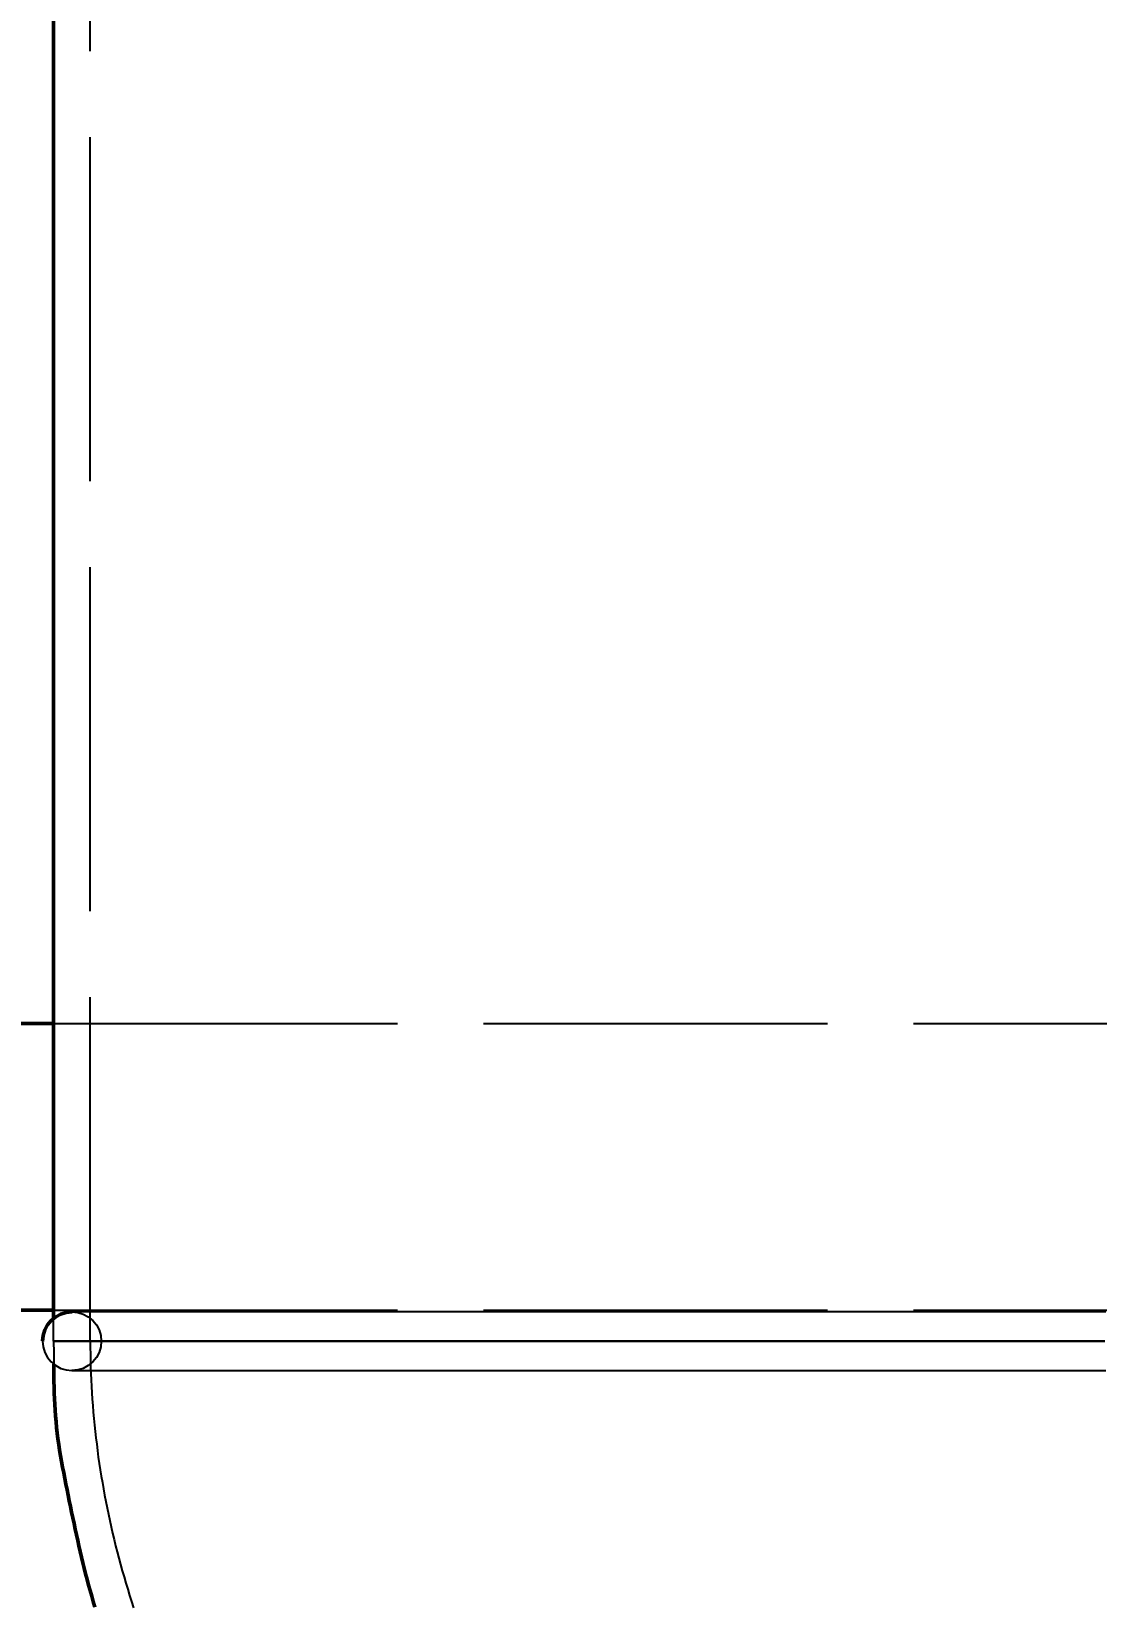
# Model space of a CAD drawing. Header units: millimetres. Extents: x 0 to 594, y 0 to 420.
# Drawn here: x 75.06 to 84.35, y 268.7 to 282.4 of the extents above; entities that cross this region are included whole.
import ezdxf

# ---------------------------------------------------------------- set-up
doc = ezdxf.new("R2010")
doc.units = ezdxf.units.MM
doc.linetypes.add('ISO02-TRAZOS', pattern=[3.75, 3, -0.75])
for name, color, linetype, lineweight in [('01-VISIBLE', 7, 'CONTINUOUS', 50), ('02-OCULTA', 4, 'ISO02-TRAZOS', 25), ('04-COTA', 3, 'CONTINUOUS', 25)]:
    doc.layers.add(name, color=color, linetype=linetype, lineweight=lineweight)
doc.styles.add('ISO3098', font='isocpeur.ttf')
doc.dimstyles.new('FLAMA-ISO', dxfattribs={"dimtxt": 3.5, "dimasz": 3, "dimexe": 2, "dimexo": 1, "dimgap": 1, "dimtad": 1, "dimdec": 1, "dimtxsty": 'ISO3098', "dimcen": 2.5, "dimclrd": 3, "dimclre": 3, "dimclrt": 3, "dimazin": 3, "dimtfac": 1, "dimtmove": 0, "dimatfit": 3, "dimlwd": 25, "dimlwe": 25})

msp = doc.modelspace()

# ---------------------------------------------------------------- linework, layer by layer
at = {"layer": '01-VISIBLE'}
for p, q in [((75.25, 271.18), (75.25, 288.455)), ((72, 273.75), (75.25, 273.75)), ((72, 271.25), (75.25, 271.25))]:
    msp.add_line(p, q, dxfattribs=at)
for points in [[(75.41, 271.236), (75.36, 271.231), (75.312, 271.217), (75.268, 271.193), (75.229, 271.161), (75.197, 271.122), (75.173, 271.078), (75.159, 271.03), (75.154, 270.98)], [(75.251, 270.779), (75.252, 270.729), (75.253, 270.679), (75.253, 270.629), (75.254, 270.579), (75.256, 270.528), (75.258, 270.478), (75.26, 270.428), (75.263, 270.378), (75.266, 270.328), (75.271, 270.278), (75.275, 270.228), (75.281, 270.179), (75.287, 270.129), (75.295, 270.079), (75.302, 270.03), (75.311, 269.98), (75.319, 269.931), (75.329, 269.882), (75.338, 269.832), (75.348, 269.783), (75.357, 269.734), (75.367, 269.685), (75.377, 269.636), (75.387, 269.587), (75.397, 269.538), (75.407, 269.489), (75.418, 269.439), (75.428, 269.39), (75.438, 269.341), (75.449, 269.292), (75.46, 269.243), (75.471, 269.195), (75.482, 269.146), (75.493, 269.097), (75.505, 269.048), (75.517, 269), (75.529, 268.951), (75.542, 268.902), (75.555, 268.854), (75.568, 268.806), (75.582, 268.757), (75.595, 268.709), (75.609, 268.661)]]:
    msp.add_lwpolyline(points, dxfattribs=at)
at = {"layer": '02-OCULTA'}
for p, q in [((75.57, 270.98), (75.57, 337.4)), ((75.25, 273.75), (110.25, 273.75)), ((75.25, 271.25), (110.25, 271.25)), ((75.25, 270.98), (75.25, 271.18))]:
    msp.add_line(p, q, dxfattribs=at)
for points in [[(84.427, 271.236), (84.34, 271.236), (84.253, 271.236), (84.167, 271.236), (84.08, 271.236), (83.993, 271.236), (83.907, 271.236), (83.82, 271.236), (83.733, 271.236), (83.647, 271.236), (83.56, 271.236), (83.473, 271.236), (83.386, 271.236), (83.3, 271.236), (83.213, 271.236), (83.126, 271.236), (83.04, 271.236), (82.953, 271.236), (82.866, 271.236), (82.779, 271.236), (82.693, 271.236), (82.606, 271.236), (82.519, 271.236), (82.433, 271.236), (82.346, 271.236), (82.259, 271.236), (82.173, 271.236), (82.086, 271.236), (81.999, 271.236), (81.912, 271.236), (81.826, 271.236), (81.739, 271.236), (81.652, 271.236), (81.566, 271.236), (81.479, 271.236), (81.392, 271.236), (81.306, 271.236), (81.219, 271.236), (81.132, 271.236), (81.046, 271.236), (80.959, 271.236), (80.872, 271.236), (80.785, 271.236), (80.699, 271.236), (80.612, 271.236), (80.525, 271.236), (80.439, 271.236), (80.352, 271.236), (80.265, 271.236), (80.178, 271.236), (80.092, 271.236), (80.005, 271.236), (79.918, 271.236), (79.832, 271.236), (79.745, 271.236), (79.658, 271.236), (79.572, 271.236), (79.485, 271.236), (79.398, 271.236), (79.311, 271.236), (79.225, 271.236), (79.138, 271.236), (79.051, 271.236), (78.965, 271.236), (78.878, 271.236), (78.791, 271.236), (78.705, 271.236), (78.618, 271.236), (78.531, 271.236), (78.445, 271.236), (78.358, 271.236), (78.271, 271.236), (78.184, 271.236), (78.098, 271.236), (78.011, 271.236), (77.924, 271.236), (77.838, 271.236), (77.751, 271.236), (77.664, 271.236), (77.577, 271.236), (77.491, 271.236), (77.404, 271.236), (77.317, 271.236), (77.231, 271.236), (77.144, 271.236), (77.057, 271.236), (76.971, 271.236), (76.884, 271.236), (76.797, 271.236), (76.71, 271.236), (76.624, 271.236), (76.537, 271.236), (76.45, 271.236), (76.364, 271.236), (76.277, 271.236), (76.19, 271.236), (76.104, 271.236), (76.017, 271.236), (75.93, 271.236), (75.843, 271.236), (75.757, 271.236), (75.67, 271.236), (75.583, 271.236), (75.497, 271.236), (75.41, 271.236)], [(84.427, 271.236), (84.34, 271.236), (84.253, 271.236), (84.167, 271.236), (84.08, 271.236), (83.993, 271.236), (83.907, 271.236), (83.82, 271.236), (83.733, 271.236), (83.647, 271.236), (83.56, 271.236), (83.473, 271.236), (83.386, 271.236), (83.3, 271.236), (83.213, 271.236), (83.126, 271.236), (83.04, 271.236), (82.953, 271.236), (82.866, 271.236), (82.779, 271.236), (82.693, 271.236), (82.606, 271.236), (82.519, 271.236), (82.433, 271.236), (82.346, 271.236), (82.259, 271.236), (82.173, 271.236), (82.086, 271.236), (81.999, 271.236), (81.912, 271.236), (81.826, 271.236), (81.739, 271.236), (81.652, 271.236), (81.566, 271.236), (81.479, 271.236), (81.392, 271.236), (81.306, 271.236), (81.219, 271.236), (81.132, 271.236), (81.046, 271.236), (80.959, 271.236), (80.872, 271.236), (80.785, 271.236), (80.699, 271.236), (80.612, 271.236), (80.525, 271.236), (80.439, 271.236), (80.352, 271.236), (80.265, 271.236), (80.178, 271.236), (80.092, 271.236), (80.005, 271.236), (79.918, 271.236), (79.832, 271.236), (79.745, 271.236), (79.658, 271.236), (79.572, 271.236), (79.485, 271.236), (79.398, 271.236), (79.311, 271.236), (79.225, 271.236), (79.138, 271.236), (79.051, 271.236), (78.965, 271.236), (78.878, 271.236), (78.791, 271.236), (78.705, 271.236), (78.618, 271.236), (78.531, 271.236), (78.445, 271.236), (78.358, 271.236), (78.271, 271.236), (78.184, 271.236), (78.098, 271.236), (78.011, 271.236), (77.924, 271.236), (77.838, 271.236), (77.751, 271.236), (77.664, 271.236), (77.577, 271.236), (77.491, 271.236), (77.404, 271.236), (77.317, 271.236), (77.231, 271.236), (77.144, 271.236), (77.057, 271.236), (76.971, 271.236), (76.884, 271.236), (76.797, 271.236), (76.71, 271.236), (76.624, 271.236), (76.537, 271.236), (76.45, 271.236), (76.364, 271.236), (76.277, 271.236), (76.19, 271.236), (76.104, 271.236), (76.017, 271.236), (75.93, 271.236), (75.843, 271.236), (75.757, 271.236), (75.67, 271.236), (75.583, 271.236), (75.497, 271.236), (75.41, 271.236)], [(75.41, 271.236), (75.46, 271.231), (75.508, 271.217), (75.552, 271.193), (75.591, 271.161), (75.623, 271.122), (75.647, 271.078), (75.661, 271.03), (75.666, 270.98), (75.661, 270.93), (75.647, 270.882), (75.623, 270.838), (75.591, 270.799), (75.552, 270.767), (75.508, 270.743), (75.46, 270.729), (75.41, 270.724)], [(75.154, 270.98), (75.159, 270.93), (75.173, 270.882), (75.197, 270.838), (75.229, 270.799), (75.268, 270.767), (75.312, 270.743), (75.36, 270.729), (75.41, 270.724)], [(84.35, 270.98), (84.262, 270.98), (84.175, 270.98), (84.087, 270.98), (84, 270.98), (83.912, 270.98), (83.825, 270.98), (83.737, 270.98), (83.65, 270.98), (83.562, 270.98), (83.475, 270.98), (83.387, 270.98), (83.3, 270.98), (83.213, 270.98), (83.125, 270.98), (83.037, 270.98), (82.95, 270.98), (82.862, 270.98), (82.775, 270.98), (82.688, 270.98), (82.6, 270.98), (82.513, 270.98), (82.425, 270.98), (82.337, 270.98), (82.25, 270.98), (82.162, 270.98), (82.075, 270.98), (81.987, 270.98), (81.9, 270.98), (81.812, 270.98), (81.725, 270.98), (81.637, 270.98), (81.55, 270.98), (81.463, 270.98), (81.375, 270.98), (81.287, 270.98), (81.2, 270.98), (81.112, 270.98), (81.025, 270.98), (80.938, 270.98), (80.85, 270.98), (80.763, 270.98), (80.675, 270.98), (80.588, 270.98), (80.5, 270.98), (80.412, 270.98), (80.325, 270.98), (80.237, 270.98), (80.15, 270.98), (80.062, 270.98), (79.975, 270.98), (79.888, 270.98), (79.8, 270.98), (79.712, 270.98), (79.625, 270.98), (79.537, 270.98), (79.45, 270.98), (79.362, 270.98), (79.275, 270.98), (79.188, 270.98), (79.1, 270.98), (79.012, 270.98), (78.925, 270.98), (78.838, 270.98), (78.75, 270.98), (78.662, 270.98), (78.575, 270.98), (78.487, 270.98), (78.4, 270.98), (78.312, 270.98), (78.225, 270.98), (78.137, 270.98), (78.05, 270.98), (77.962, 270.98), (77.875, 270.98), (77.787, 270.98), (77.7, 270.98), (77.612, 270.98), (77.525, 270.98), (77.438, 270.98), (77.35, 270.98), (77.262, 270.98), (77.175, 270.98), (77.087, 270.98), (77, 270.98), (76.912, 270.98), (76.825, 270.98), (76.737, 270.98), (76.65, 270.98), (76.562, 270.98), (76.475, 270.98), (76.387, 270.98), (76.3, 270.98), (76.212, 270.98), (76.125, 270.98), (76.037, 270.98), (75.95, 270.98), (75.862, 270.98), (75.775, 270.98), (75.688, 270.98), (75.6, 270.98), (75.512, 270.98), (75.425, 270.98), (75.337, 270.98), (75.25, 270.98)], [(75.25, 270.98), (75.337, 270.98), (75.425, 270.98), (75.512, 270.98), (75.6, 270.98), (75.688, 270.98), (75.775, 270.98), (75.862, 270.98), (75.95, 270.98), (76.037, 270.98), (76.125, 270.98), (76.212, 270.98), (76.3, 270.98), (76.387, 270.98), (76.475, 270.98), (76.562, 270.98), (76.65, 270.98), (76.737, 270.98), (76.825, 270.98), (76.912, 270.98), (77, 270.98), (77.087, 270.98), (77.175, 270.98), (77.262, 270.98), (77.35, 270.98), (77.438, 270.98), (77.525, 270.98), (77.612, 270.98), (77.7, 270.98), (77.787, 270.98), (77.875, 270.98), (77.962, 270.98), (78.05, 270.98), (78.137, 270.98), (78.225, 270.98), (78.312, 270.98), (78.4, 270.98), (78.487, 270.98), (78.575, 270.98), (78.662, 270.98), (78.75, 270.98), (78.838, 270.98), (78.925, 270.98), (79.012, 270.98), (79.1, 270.98), (79.188, 270.98), (79.275, 270.98), (79.362, 270.98), (79.45, 270.98), (79.537, 270.98), (79.625, 270.98), (79.712, 270.98), (79.8, 270.98), (79.888, 270.98), (79.975, 270.98), (80.062, 270.98), (80.15, 270.98), (80.237, 270.98), (80.325, 270.98), (80.412, 270.98), (80.5, 270.98), (80.588, 270.98), (80.675, 270.98), (80.763, 270.98), (80.85, 270.98), (80.938, 270.98), (81.025, 270.98), (81.112, 270.98), (81.2, 270.98), (81.287, 270.98), (81.375, 270.98), (81.463, 270.98), (81.55, 270.98), (81.637, 270.98), (81.725, 270.98), (81.812, 270.98), (81.9, 270.98), (81.987, 270.98), (82.075, 270.98), (82.162, 270.98), (82.25, 270.98), (82.337, 270.98), (82.425, 270.98), (82.513, 270.98), (82.6, 270.98), (82.688, 270.98), (82.775, 270.98), (82.862, 270.98), (82.95, 270.98), (83.037, 270.98), (83.125, 270.98), (83.213, 270.98), (83.3, 270.98), (83.387, 270.98), (83.475, 270.98), (83.562, 270.98), (83.65, 270.98), (83.737, 270.98), (83.825, 270.98), (83.912, 270.98), (84, 270.98), (84.087, 270.98), (84.175, 270.98), (84.262, 270.98), (84.35, 270.98)], [(84.35, 270.98), (84.262, 270.98), (84.175, 270.98), (84.087, 270.98), (84, 270.98), (83.912, 270.98), (83.825, 270.98), (83.737, 270.98), (83.65, 270.98), (83.562, 270.98), (83.475, 270.98), (83.387, 270.98), (83.3, 270.98), (83.213, 270.98), (83.125, 270.98), (83.037, 270.98), (82.95, 270.98), (82.862, 270.98), (82.775, 270.98), (82.688, 270.98), (82.6, 270.98), (82.513, 270.98), (82.425, 270.98), (82.337, 270.98), (82.25, 270.98), (82.162, 270.98), (82.075, 270.98), (81.987, 270.98), (81.9, 270.98), (81.812, 270.98), (81.725, 270.98), (81.637, 270.98), (81.55, 270.98), (81.463, 270.98), (81.375, 270.98), (81.287, 270.98), (81.2, 270.98), (81.112, 270.98), (81.025, 270.98), (80.938, 270.98), (80.85, 270.98), (80.763, 270.98), (80.675, 270.98), (80.588, 270.98), (80.5, 270.98), (80.412, 270.98), (80.325, 270.98), (80.237, 270.98), (80.15, 270.98), (80.062, 270.98), (79.975, 270.98), (79.888, 270.98), (79.8, 270.98), (79.712, 270.98), (79.625, 270.98), (79.537, 270.98), (79.45, 270.98), (79.362, 270.98), (79.275, 270.98), (79.188, 270.98), (79.1, 270.98), (79.012, 270.98), (78.925, 270.98), (78.838, 270.98), (78.75, 270.98), (78.662, 270.98), (78.575, 270.98), (78.487, 270.98), (78.4, 270.98), (78.312, 270.98), (78.225, 270.98), (78.137, 270.98), (78.05, 270.98), (77.962, 270.98), (77.875, 270.98), (77.787, 270.98), (77.7, 270.98), (77.612, 270.98), (77.525, 270.98), (77.438, 270.98), (77.35, 270.98), (77.262, 270.98), (77.175, 270.98), (77.087, 270.98), (77, 270.98), (76.912, 270.98), (76.825, 270.98), (76.737, 270.98), (76.65, 270.98), (76.562, 270.98), (76.475, 270.98), (76.387, 270.98), (76.3, 270.98), (76.212, 270.98), (76.125, 270.98), (76.037, 270.98), (75.95, 270.98), (75.862, 270.98), (75.775, 270.98), (75.688, 270.98), (75.6, 270.98), (75.512, 270.98), (75.425, 270.98), (75.337, 270.98), (75.25, 270.98)], [(75.25, 270.98), (75.337, 270.98), (75.425, 270.98), (75.512, 270.98), (75.6, 270.98), (75.688, 270.98), (75.775, 270.98), (75.862, 270.98), (75.95, 270.98), (76.037, 270.98), (76.125, 270.98), (76.212, 270.98), (76.3, 270.98), (76.387, 270.98), (76.475, 270.98), (76.562, 270.98), (76.65, 270.98), (76.737, 270.98), (76.825, 270.98), (76.912, 270.98), (77, 270.98), (77.087, 270.98), (77.175, 270.98), (77.262, 270.98), (77.35, 270.98), (77.438, 270.98), (77.525, 270.98), (77.612, 270.98), (77.7, 270.98), (77.787, 270.98), (77.875, 270.98), (77.962, 270.98), (78.05, 270.98), (78.137, 270.98), (78.225, 270.98), (78.312, 270.98), (78.4, 270.98), (78.487, 270.98), (78.575, 270.98), (78.662, 270.98), (78.75, 270.98), (78.838, 270.98), (78.925, 270.98), (79.012, 270.98), (79.1, 270.98), (79.188, 270.98), (79.275, 270.98), (79.362, 270.98), (79.45, 270.98), (79.537, 270.98), (79.625, 270.98), (79.712, 270.98), (79.8, 270.98), (79.888, 270.98), (79.975, 270.98), (80.062, 270.98), (80.15, 270.98), (80.237, 270.98), (80.325, 270.98), (80.412, 270.98), (80.5, 270.98), (80.588, 270.98), (80.675, 270.98), (80.763, 270.98), (80.85, 270.98), (80.938, 270.98), (81.025, 270.98), (81.112, 270.98), (81.2, 270.98), (81.287, 270.98), (81.375, 270.98), (81.463, 270.98), (81.55, 270.98), (81.637, 270.98), (81.725, 270.98), (81.812, 270.98), (81.9, 270.98), (81.987, 270.98), (82.075, 270.98), (82.162, 270.98), (82.25, 270.98), (82.337, 270.98), (82.425, 270.98), (82.513, 270.98), (82.6, 270.98), (82.688, 270.98), (82.775, 270.98), (82.862, 270.98), (82.95, 270.98), (83.037, 270.98), (83.125, 270.98), (83.213, 270.98), (83.3, 270.98), (83.387, 270.98), (83.475, 270.98), (83.562, 270.98), (83.65, 270.98), (83.737, 270.98), (83.825, 270.98), (83.912, 270.98), (84, 270.98), (84.087, 270.98), (84.175, 270.98), (84.262, 270.98), (84.35, 270.98)], [(75.25, 270.98), (75.25, 270.946), (75.251, 270.913), (75.251, 270.879), (75.251, 270.846), (75.251, 270.812), (75.251, 270.779)], [(84.418, 270.98), (84.332, 270.98), (84.246, 270.98), (84.16, 270.98), (84.074, 270.98), (83.988, 270.98), (83.902, 270.98), (83.816, 270.98), (83.73, 270.98), (83.645, 270.98), (83.559, 270.98), (83.473, 270.98), (83.387, 270.98), (83.301, 270.98), (83.215, 270.98), (83.129, 270.98), (83.043, 270.98), (82.957, 270.98), (82.871, 270.98), (82.786, 270.98), (82.7, 270.98), (82.614, 270.98), (82.528, 270.98), (82.442, 270.98), (82.356, 270.98), (82.27, 270.98), (82.184, 270.98), (82.098, 270.98), (82.012, 270.98), (81.927, 270.98), (81.841, 270.98), (81.755, 270.98), (81.669, 270.98), (81.583, 270.98), (81.497, 270.98), (81.411, 270.98), (81.325, 270.98), (81.239, 270.98), (81.153, 270.98), (81.068, 270.98), (80.982, 270.98), (80.896, 270.98), (80.81, 270.98), (80.724, 270.98), (80.638, 270.98), (80.552, 270.98), (80.466, 270.98), (80.38, 270.98), (80.294, 270.98), (80.209, 270.98), (80.123, 270.98), (80.037, 270.98), (79.951, 270.98), (79.865, 270.98), (79.779, 270.98), (79.693, 270.98), (79.607, 270.98), (79.521, 270.98), (79.435, 270.98), (79.35, 270.98), (79.264, 270.98), (79.178, 270.98), (79.092, 270.98), (79.006, 270.98), (78.92, 270.98), (78.834, 270.98), (78.748, 270.98), (78.662, 270.98), (78.576, 270.98), (78.491, 270.98), (78.405, 270.98), (78.319, 270.98), (78.233, 270.98), (78.147, 270.98), (78.061, 270.98), (77.975, 270.98), (77.889, 270.98), (77.803, 270.98), (77.718, 270.98), (77.632, 270.98), (77.546, 270.98), (77.46, 270.98), (77.374, 270.98), (77.288, 270.98), (77.202, 270.98), (77.116, 270.98), (77.03, 270.98), (76.944, 270.98), (76.858, 270.98), (76.773, 270.98), (76.687, 270.98), (76.601, 270.98), (76.515, 270.98), (76.429, 270.98), (76.343, 270.98), (76.257, 270.98), (76.171, 270.98), (76.085, 270.98), (75.999, 270.98), (75.914, 270.98), (75.828, 270.98), (75.742, 270.98), (75.656, 270.98), (75.57, 270.98)], [(75.57, 270.98), (75.656, 270.98), (75.742, 270.98), (75.828, 270.98), (75.914, 270.98), (75.999, 270.98), (76.085, 270.98), (76.171, 270.98), (76.257, 270.98), (76.343, 270.98), (76.429, 270.98), (76.515, 270.98), (76.601, 270.98), (76.687, 270.98), (76.773, 270.98), (76.858, 270.98), (76.944, 270.98), (77.03, 270.98), (77.116, 270.98), (77.202, 270.98), (77.288, 270.98), (77.374, 270.98), (77.46, 270.98), (77.546, 270.98), (77.632, 270.98), (77.718, 270.98), (77.803, 270.98), (77.889, 270.98), (77.975, 270.98), (78.061, 270.98), (78.147, 270.98), (78.233, 270.98), (78.319, 270.98), (78.405, 270.98), (78.491, 270.98), (78.576, 270.98), (78.662, 270.98), (78.748, 270.98), (78.834, 270.98), (78.92, 270.98), (79.006, 270.98), (79.092, 270.98), (79.178, 270.98), (79.264, 270.98), (79.35, 270.98), (79.435, 270.98), (79.521, 270.98), (79.607, 270.98), (79.693, 270.98), (79.779, 270.98), (79.865, 270.98), (79.951, 270.98), (80.037, 270.98), (80.123, 270.98), (80.209, 270.98), (80.294, 270.98), (80.38, 270.98), (80.466, 270.98), (80.552, 270.98), (80.638, 270.98), (80.724, 270.98), (80.81, 270.98), (80.896, 270.98), (80.982, 270.98), (81.068, 270.98), (81.153, 270.98), (81.239, 270.98), (81.325, 270.98), (81.411, 270.98), (81.497, 270.98), (81.583, 270.98), (81.669, 270.98), (81.755, 270.98), (81.841, 270.98), (81.927, 270.98), (82.012, 270.98), (82.098, 270.98), (82.184, 270.98), (82.27, 270.98), (82.356, 270.98), (82.442, 270.98), (82.528, 270.98), (82.614, 270.98), (82.7, 270.98), (82.786, 270.98), (82.871, 270.98), (82.957, 270.98), (83.043, 270.98), (83.129, 270.98), (83.215, 270.98), (83.301, 270.98), (83.387, 270.98), (83.473, 270.98), (83.559, 270.98), (83.645, 270.98), (83.73, 270.98), (83.816, 270.98), (83.902, 270.98), (83.988, 270.98), (84.074, 270.98), (84.16, 270.98), (84.246, 270.98), (84.332, 270.98), (84.418, 270.98)], [(84.418, 270.98), (84.332, 270.98), (84.246, 270.98), (84.16, 270.98), (84.074, 270.98), (83.988, 270.98), (83.902, 270.98), (83.816, 270.98), (83.73, 270.98), (83.645, 270.98), (83.559, 270.98), (83.473, 270.98), (83.387, 270.98), (83.301, 270.98), (83.215, 270.98), (83.129, 270.98), (83.043, 270.98), (82.957, 270.98), (82.871, 270.98), (82.786, 270.98), (82.7, 270.98), (82.614, 270.98), (82.528, 270.98), (82.442, 270.98), (82.356, 270.98), (82.27, 270.98), (82.184, 270.98), (82.098, 270.98), (82.012, 270.98), (81.927, 270.98), (81.841, 270.98), (81.755, 270.98), (81.669, 270.98), (81.583, 270.98), (81.497, 270.98), (81.411, 270.98), (81.325, 270.98), (81.239, 270.98), (81.153, 270.98), (81.068, 270.98), (80.982, 270.98), (80.896, 270.98), (80.81, 270.98), (80.724, 270.98), (80.638, 270.98), (80.552, 270.98), (80.466, 270.98), (80.38, 270.98), (80.294, 270.98), (80.209, 270.98), (80.123, 270.98), (80.037, 270.98), (79.951, 270.98), (79.865, 270.98), (79.779, 270.98), (79.693, 270.98), (79.607, 270.98), (79.521, 270.98), (79.435, 270.98), (79.35, 270.98), (79.264, 270.98), (79.178, 270.98), (79.092, 270.98), (79.006, 270.98), (78.92, 270.98), (78.834, 270.98), (78.748, 270.98), (78.662, 270.98), (78.576, 270.98), (78.491, 270.98), (78.405, 270.98), (78.319, 270.98), (78.233, 270.98), (78.147, 270.98), (78.061, 270.98), (77.975, 270.98), (77.889, 270.98), (77.803, 270.98), (77.718, 270.98), (77.632, 270.98), (77.546, 270.98), (77.46, 270.98), (77.374, 270.98), (77.288, 270.98), (77.202, 270.98), (77.116, 270.98), (77.03, 270.98), (76.944, 270.98), (76.858, 270.98), (76.773, 270.98), (76.687, 270.98), (76.601, 270.98), (76.515, 270.98), (76.429, 270.98), (76.343, 270.98), (76.257, 270.98), (76.171, 270.98), (76.085, 270.98), (75.999, 270.98), (75.914, 270.98), (75.828, 270.98), (75.742, 270.98), (75.656, 270.98), (75.57, 270.98)], [(75.57, 270.98), (75.656, 270.98), (75.742, 270.98), (75.828, 270.98), (75.914, 270.98), (75.999, 270.98), (76.085, 270.98), (76.171, 270.98), (76.257, 270.98), (76.343, 270.98), (76.429, 270.98), (76.515, 270.98), (76.601, 270.98), (76.687, 270.98), (76.773, 270.98), (76.858, 270.98), (76.944, 270.98), (77.03, 270.98), (77.116, 270.98), (77.202, 270.98), (77.288, 270.98), (77.374, 270.98), (77.46, 270.98), (77.546, 270.98), (77.632, 270.98), (77.718, 270.98), (77.803, 270.98), (77.889, 270.98), (77.975, 270.98), (78.061, 270.98), (78.147, 270.98), (78.233, 270.98), (78.319, 270.98), (78.405, 270.98), (78.491, 270.98), (78.576, 270.98), (78.662, 270.98), (78.748, 270.98), (78.834, 270.98), (78.92, 270.98), (79.006, 270.98), (79.092, 270.98), (79.178, 270.98), (79.264, 270.98), (79.35, 270.98), (79.435, 270.98), (79.521, 270.98), (79.607, 270.98), (79.693, 270.98), (79.779, 270.98), (79.865, 270.98), (79.951, 270.98), (80.037, 270.98), (80.123, 270.98), (80.209, 270.98), (80.294, 270.98), (80.38, 270.98), (80.466, 270.98), (80.552, 270.98), (80.638, 270.98), (80.724, 270.98), (80.81, 270.98), (80.896, 270.98), (80.982, 270.98), (81.068, 270.98), (81.153, 270.98), (81.239, 270.98), (81.325, 270.98), (81.411, 270.98), (81.497, 270.98), (81.583, 270.98), (81.669, 270.98), (81.755, 270.98), (81.841, 270.98), (81.927, 270.98), (82.012, 270.98), (82.098, 270.98), (82.184, 270.98), (82.27, 270.98), (82.356, 270.98), (82.442, 270.98), (82.528, 270.98), (82.614, 270.98), (82.7, 270.98), (82.786, 270.98), (82.871, 270.98), (82.957, 270.98), (83.043, 270.98), (83.129, 270.98), (83.215, 270.98), (83.301, 270.98), (83.387, 270.98), (83.473, 270.98), (83.559, 270.98), (83.645, 270.98), (83.73, 270.98), (83.816, 270.98), (83.902, 270.98), (83.988, 270.98), (84.074, 270.98), (84.16, 270.98), (84.246, 270.98), (84.332, 270.98), (84.418, 270.98)], [(75.57, 270.98), (75.57, 270.924), (75.571, 270.867), (75.572, 270.811), (75.573, 270.755), (75.575, 270.699), (75.578, 270.642), (75.58, 270.586), (75.584, 270.53), (75.587, 270.474), (75.591, 270.418), (75.596, 270.362), (75.601, 270.305), (75.607, 270.249), (75.612, 270.193), (75.619, 270.138), (75.626, 270.082), (75.633, 270.026), (75.64, 269.97), (75.648, 269.914), (75.657, 269.859), (75.666, 269.803), (75.675, 269.748), (75.685, 269.692), (75.695, 269.637), (75.706, 269.581), (75.716, 269.526), (75.728, 269.471), (75.74, 269.416), (75.752, 269.361), (75.765, 269.306), (75.778, 269.252), (75.791, 269.197), (75.805, 269.142), (75.819, 269.088), (75.834, 269.033), (75.849, 268.979), (75.864, 268.925), (75.88, 268.871), (75.896, 268.817), (75.913, 268.763), (75.93, 268.71), (75.947, 268.656)], [(75.41, 270.724), (75.497, 270.724), (75.583, 270.724), (75.67, 270.724), (75.757, 270.724), (75.843, 270.724), (75.93, 270.724), (76.017, 270.724), (76.104, 270.724), (76.19, 270.724), (76.277, 270.724), (76.364, 270.724), (76.45, 270.724), (76.537, 270.724), (76.624, 270.724), (76.71, 270.724), (76.797, 270.724), (76.884, 270.724), (76.971, 270.724), (77.057, 270.724), (77.144, 270.724), (77.231, 270.724), (77.317, 270.724), (77.404, 270.724), (77.491, 270.724), (77.577, 270.724), (77.664, 270.724), (77.751, 270.724), (77.838, 270.724), (77.924, 270.724), (78.011, 270.724), (78.098, 270.724), (78.184, 270.724), (78.271, 270.724), (78.358, 270.724), (78.445, 270.724), (78.531, 270.724), (78.618, 270.724), (78.705, 270.724), (78.791, 270.724), (78.878, 270.724), (78.965, 270.724), (79.051, 270.724), (79.138, 270.724), (79.225, 270.724), (79.311, 270.724), (79.398, 270.724), (79.485, 270.724), (79.572, 270.724), (79.658, 270.724), (79.745, 270.724), (79.832, 270.724), (79.918, 270.724), (80.005, 270.724), (80.092, 270.724), (80.178, 270.724), (80.265, 270.724), (80.352, 270.724), (80.439, 270.724), (80.525, 270.724), (80.612, 270.724), (80.699, 270.724), (80.785, 270.724), (80.872, 270.724), (80.959, 270.724), (81.046, 270.724), (81.132, 270.724), (81.219, 270.724), (81.306, 270.724), (81.392, 270.724), (81.479, 270.724), (81.566, 270.724), (81.652, 270.724), (81.739, 270.724), (81.826, 270.724), (81.912, 270.724), (81.999, 270.724), (82.086, 270.724), (82.173, 270.724), (82.259, 270.724), (82.346, 270.724), (82.433, 270.724), (82.519, 270.724), (82.606, 270.724), (82.693, 270.724), (82.779, 270.724), (82.866, 270.724), (82.953, 270.724), (83.04, 270.724), (83.126, 270.724), (83.213, 270.724), (83.3, 270.724), (83.386, 270.724), (83.473, 270.724), (83.56, 270.724), (83.647, 270.724), (83.733, 270.724), (83.82, 270.724), (83.907, 270.724), (83.993, 270.724), (84.08, 270.724), (84.167, 270.724), (84.253, 270.724), (84.34, 270.724), (84.427, 270.724)], [(75.41, 270.724), (75.497, 270.724), (75.583, 270.724), (75.67, 270.724), (75.757, 270.724), (75.843, 270.724), (75.93, 270.724), (76.017, 270.724), (76.104, 270.724), (76.19, 270.724), (76.277, 270.724), (76.364, 270.724), (76.45, 270.724), (76.537, 270.724), (76.624, 270.724), (76.71, 270.724), (76.797, 270.724), (76.884, 270.724), (76.971, 270.724), (77.057, 270.724), (77.144, 270.724), (77.231, 270.724), (77.317, 270.724), (77.404, 270.724), (77.491, 270.724), (77.577, 270.724), (77.664, 270.724), (77.751, 270.724), (77.838, 270.724), (77.924, 270.724), (78.011, 270.724), (78.098, 270.724), (78.184, 270.724), (78.271, 270.724), (78.358, 270.724), (78.445, 270.724), (78.531, 270.724), (78.618, 270.724), (78.705, 270.724), (78.791, 270.724), (78.878, 270.724), (78.965, 270.724), (79.051, 270.724), (79.138, 270.724), (79.225, 270.724), (79.311, 270.724), (79.398, 270.724), (79.485, 270.724), (79.572, 270.724), (79.658, 270.724), (79.745, 270.724), (79.832, 270.724), (79.918, 270.724), (80.005, 270.724), (80.092, 270.724), (80.178, 270.724), (80.265, 270.724), (80.352, 270.724), (80.439, 270.724), (80.525, 270.724), (80.612, 270.724), (80.699, 270.724), (80.785, 270.724), (80.872, 270.724), (80.959, 270.724), (81.046, 270.724), (81.132, 270.724), (81.219, 270.724), (81.306, 270.724), (81.392, 270.724), (81.479, 270.724), (81.566, 270.724), (81.652, 270.724), (81.739, 270.724), (81.826, 270.724), (81.912, 270.724), (81.999, 270.724), (82.086, 270.724), (82.173, 270.724), (82.259, 270.724), (82.346, 270.724), (82.433, 270.724), (82.519, 270.724), (82.606, 270.724), (82.693, 270.724), (82.779, 270.724), (82.866, 270.724), (82.953, 270.724), (83.04, 270.724), (83.126, 270.724), (83.213, 270.724), (83.3, 270.724), (83.386, 270.724), (83.473, 270.724), (83.56, 270.724), (83.647, 270.724), (83.733, 270.724), (83.82, 270.724), (83.907, 270.724), (83.993, 270.724), (84.08, 270.724), (84.167, 270.724), (84.253, 270.724), (84.34, 270.724), (84.427, 270.724)]]:
    msp.add_lwpolyline(points, dxfattribs=at)

# ---------------------------------------------------------------- dimensions: what is measured, and where the dimension line sits
at = {"layer": '04-COTA'}
msp.add_linear_dim(base=(53, 255), p1=(75.25, 255), p2=(89.75, 352.276), angle=90, dimstyle='FLAMA-ISO', override={"dimlfac": 10}, dxfattribs=at).render()

doc.saveas('drawing.dxf')
